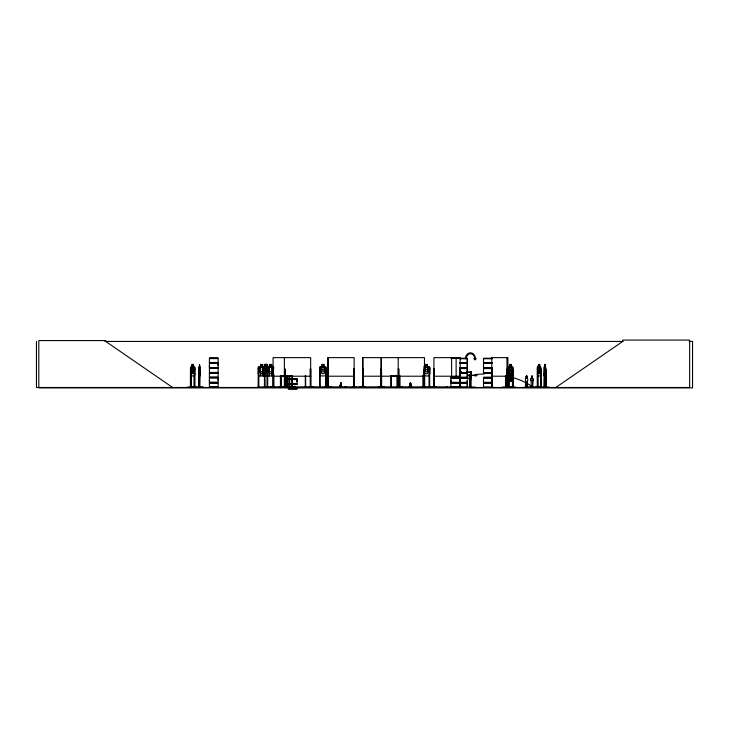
<?xml version="1.0" encoding="UTF-8"?>
<svg xmlns="http://www.w3.org/2000/svg" width="729" height="729" viewBox="0 0 729 729"><rect width="100%" height="100%" fill="white"/><g stroke="black" fill="none" stroke-linecap="round" stroke-linejoin="round"><path stroke-width="1.09" d="M209.423 382.206L209.423 380.073M209.423 367.598L209.423 365.466M218.099 380.073L218.099 377.941L209.414 377.941L209.414 382.206L218.108 382.206L218.108 377.941M218.099 365.466L218.099 363.324L209.414 363.334L209.414 367.598L218.108 367.598L218.108 363.334M297.04 381.622L297.04 379.49L288.356 379.49M467.262 382.333L467.262 380.201L467.271 382.333L450.914 382.333L450.923 380.201M459.762 363.452L467.271 363.452L467.262 367.717L459.762 367.717M492.193 382.333L483.5 382.333L483.509 380.201M492.193 367.717L483.5 367.717L483.509 365.584M324.669 387.145L331.631 387.117M340.735 387.436L340.917 383.035L340.616 386.334M410.208 387.436L410.391 383.035M199.728 375.927L199.719 366.714M199.892 373.649L199.801 375.927L199.072 375.927L199.063 373.658M531.286 386.789L532.553 386.789L532.744 380.82A1.549 1.212 -90 0 0 532.498 378.387L532.416 376.328M532.553 386.789L532.808 380.82A1.549 1.212 -90 0 0 532.553 378.387L532.553 378.387M475.281 375.098L470.424 375.426M199.746 371.817L199.609 373.649L199.208 371.817M545.492 375.927L545.729 373.649L545.565 375.927L544.244 375.927M540.845 387.4L540.435 366.787M526.63 375.936L527.213 376.328L527.231 378.387A1.549 1.212 -90 0 1 527.486 380.82L527.231 386.789L526.019 386.789L525.764 380.82A1.549 1.212 -90 0 1 526.019 378.387L526.037 376.51L526.684 375.936M526.019 378.387L526.156 376.328M526.648 386.17L525.837 385.778L525.837 387.126M526.074 386.224L526.657 386.042M531.341 386.789L531.095 380.82A1.549 1.212 -90 0 1 531.341 378.387L531.796 375.964M531.295 386.206L531.96 386.042L531.104 385.778L531.168 387.126M531.268 386.097L531.851 385.951L531.733 387.126L531.66 385.778M531.25 386.015L531.505 385.942M198.981 387.491L198.99 367.525L199.154 366.714L199.801 366.714L199.892 367.553L199.546 364.427L199.272 366.787M470.378 378.615L471.162 378.615L466.669 378.688M502.19 387.482L515.895 387.482M502.281 387.145L515.667 387.145M508.979 387.4L508.942 377.658M270.65 387.436L275.598 387.436M270.659 387.145L275.617 387.491M340.161 387.436L340.826 383.035L341.901 387.436M409.625 387.436L410.299 383.035L409.261 387.436M506.081 376.073L506.044 381.021L506.755 381.021L506.755 378.734M493.533 387.436L483.418 387.418L492.203 387.318M340.206 386.334L340.798 383.035L339.732 387.436L340.771 383.035M409.47 387.436L410.272 383.035M537.638 375.927L540.526 375.927L540.936 373.658L540.936 367.516L540.444 366.714L537.647 366.714M540.462 375.927L540.9 373.649M199.345 366.787L199.609 371.817M377.877 387.482L384.693 387.482M544.326 366.714L544.317 375.927L544.153 373.658M194.361 375.927L194.898 367.516L194.351 366.714M194.898 373.658L194.424 375.927L191.089 375.927L190.716 373.658M359.634 387.482L365.794 387.445M359.807 387.145L365.849 387.491M525.955 386.088L526.502 385.86M508.359 371.799L508.869 369.594L512.387 369.594M512.851 373.649L512.341 375.854L512.961 373.658M409.206 387.436L410.227 383.035L411.639 387.436M525.955 385.987L526.639 386.133L526.165 386.224M187.499 387.482L203.154 387.108M187.699 387.145L203.163 387.145M470.998 371.799L470.97 378.743M436.188 387.145L431.331 387.491M436.179 387.436L431.076 387.445M264.326 375.927L265.146 373.649M268.691 375.854L269.475 373.585L268.327 371.817L268.327 367.553L269.475 366.787M273.184 375.927L273.749 374.405M325.571 375.854L326.328 373.649M326.41 373.658L325.626 375.927L320.259 375.927L319.548 373.658M544.627 366.787L544.308 387.491M475.682 375.727C474.442 377.385 474.889 372.883 475.727 375.071M266.978 387.117L266.586 387.482L266.668 386.917L461.193 386.917L461.193 387.491M511.43 364.427L509.844 364.427L509.89 366.787L509.124 367.553L509.89 377.895L511.321 377.895L510.546 375.809L509.243 377.904L510.209 375.28L509.197 372.565L510.519 374.788L511.849 372.565L510.847 375.289C512.706 384.62 511.065 368.209 512.086 367.553L511.321 366.787L511.375 364.427M509.781 378.734L509.781 381.021L511.366 381.021L512.086 373.631L511.321 371.799L511.321 367.553L509.826 367.525L510.664 369.639L511.968 367.544L510.993 370.168L512.004 372.883L510.692 370.66L509.361 372.883L510.364 370.159C508.487 360.846 510.163 377.303 509.124 377.895L509.89 378.661L509.835 381.021M507.056 377.895L506.682 381.021M537.373 373.649L537.738 375.854L537.72 366.714M537.373 367.562L537.738 366.787M190.716 367.525L190.725 387.491L190.661 367.525L191.162 366.714L194.406 366.714M190.761 367.562L191.18 366.787M512.359 378.734L512.897 377.923L512.369 369.512M471.134 378.67C471.089 378.725 471.59 368.974 470.415 372.574M526.138 387.126L526.138 386.479L525.208 386.479L525.673 387.491L525.08 387.491L549.338 387.482M526.529 387.473L527.158 387.482L527.031 386.479M527.021 387.29L526.557 387.491M530.366 387.482L530.466 386.479L531.405 386.479L531.405 387.126M532.288 386.479L532.07 387.482M532.945 386.479L532.917 387.482M538.275 387.29L538.777 387.473L538.275 387.126M540.098 387.126L539.733 387.381M539.961 387.473L525.199 387.372M259.014 366.787L258.33 367.562L258.33 373.649M263.324 375.854L262.613 373.585L262.613 367.452L263.342 366.632L264.9 366.632L264.973 364.427L267.188 364.354L267.115 366.714L268.254 367.471L268.254 371.744L267.115 373.567L267.816 375.927M262.695 367.48L263.379 366.714M267.115 367.525L267.835 366.714M319.63 367.562L320.313 366.787M192.155 366.787L191.463 367.553L191.463 371.817L192.155 373.649L193.458 373.649L194.16 371.817L194.16 367.553L193.458 366.787L193.404 364.5M476.484 374.451C475.108 376.857 478.352 375.763 476.484 374.451A68.954 41.216 -7.4 0 1 484.129 374.05M555.808 387.491L622.73 341.436L622.73 340.079L689.643 340.079L689.643 387.491L36.45 387.491L36.45 341.436M260.608 366.787L259.469 367.553L259.469 371.817L260.608 373.649L262.75 373.649L263.889 371.817L263.834 367.471L264.973 366.714L264.9 364.354L267.115 364.427M277.758 387.445L295.637 387.482M395.537 387.445L402.964 387.482M258.139 387.108L258.248 367.525L258.977 366.714L273.202 366.705L273.894 367.553M492.203 372.701L483.482 372.874M531.733 375.964L532.252 376.036M505.899 377.95L506.345 375.809L506.874 377.904L506.6 376.082M104.867 341.436L623.076 341.436M689.133 341.436L692.55 341.436L692.55 387.883L296.202 387.883M362.814 357.629L362.787 387.491L362.769 357.629L424.478 357.629L424.478 387.491M209.414 358.167L218.108 358.167M209.405 358.185L218.117 358.185M450.914 358.285L467.271 358.303M483.491 358.303L492.203 358.303M209.405 358.349L218.117 358.349M459.762 358.477L467.271 358.477L467.271 362.595L459.762 362.595M492.203 358.468L483.491 358.458L483.509 362.595L492.193 362.595M459.771 358.732L467.262 358.732L467.262 362.595M483.509 358.732L492.184 358.732M209.414 362.468L218.108 362.468L218.099 358.604L209.423 358.604L209.423 362.468M209.36 362.769L218.162 362.769M209.36 363.033L218.162 363.033M459.726 362.887L467.325 362.887M483.445 362.887L492.257 362.887M459.726 363.151L467.325 363.151M483.445 363.151L492.257 363.151M492.193 363.452L483.5 363.452L483.5 367.717M539.733 366.714L539.733 364.427L538.467 364.427L538.467 366.714M544.609 364.427L545.219 364.427L545.429 367.626L545.128 373.649L544.627 373.649L544.363 371.817M199.564 364.883L199.564 365.648M267.188 366.632L268.664 366.632L269.475 367.443M423.667 366.714L428.989 366.714L429.8 367.516L429.8 373.658L429.017 375.927L423.649 375.927M512.414 366.714L508.796 366.714L508.313 367.525L508.332 387.491M198.99 367.525L199.372 369.639L199.609 367.544L199.527 387.491M199.345 367.553L199.063 387.491M260.608 367.553L262.75 367.553M269.475 367.553L271.607 367.553M537.273 367.525L537.319 387.491L537.273 386.817L537.911 386.817L537.884 387.491L537.847 375.471M209.36 367.89L218.162 367.89M459.726 368.017L467.325 368.017M483.445 368.017L492.257 368.017M209.36 368.154L218.162 368.154M459.726 368.282L467.325 368.282M483.445 368.282L492.257 368.282M459.762 368.582L467.271 368.582L467.271 372.692L459.762 372.692M492.193 368.582L483.5 368.582L483.5 372.692M194.224 368.92L194.798 368.92M198.744 387.491L199.053 368.92M199.81 368.92L199.482 387.491M258.212 368.92L258.841 368.92L258.841 387.491M265.028 368.92L264.399 368.92L264.472 387.491M273.083 368.92L273.894 368.92M284.401 368.92L285.012 368.92L284.939 387.491M319.512 368.92L320.14 368.92L320.213 387.491M326.328 368.92L325.699 368.92L325.626 387.491M327.85 368.92L328.469 368.92L328.515 387.491M362.769 368.92L363.297 368.92L363.334 387.491M381.03 368.92L381.559 368.92L381.632 387.482M398.198 368.92L398.818 368.92L398.872 387.491M429.718 368.92L429.089 368.92L429.017 387.491M460.19 368.92L459.571 368.92L459.571 387.491M506.91 368.92L507.156 387.491M508.341 368.92L508.942 368.92M537.309 368.92L537.847 368.92M319.548 369.685L326.41 369.685M425.189 369.685L429.8 369.685M260.608 371.817L262.75 371.817M264.973 371.744L267.115 371.744M269.475 371.817L271.607 371.817M509.89 371.799L511.321 371.817M466.669 371.872L471.134 371.89M209.433 372.446L218.089 372.446M470.405 372.473L471.162 372.428L459.771 372.583M483.509 372.583L492.184 372.583M209.405 372.747L218.117 372.747M209.405 372.792L218.117 372.792M459.762 372.874L467.271 372.874L459.689 373.002L467.271 373.093L467.271 377.203L450.914 377.203M209.405 372.966L218.117 372.966M209.433 373.212L218.089 373.212M483.491 373.075L492.203 373.075M459.771 373.339L467.262 373.339L467.262 377.203M483.509 373.339L492.184 373.339M269.475 373.649L271.607 373.649L272.746 371.817L272.746 367.553L271.607 366.787M425.299 373.649L427.431 373.649L428.579 371.817L428.579 367.553L427.431 366.787L427.431 364.5M508.313 373.658L508.842 375.927L512.432 375.927M509.89 373.631L511.321 373.649M470.032 374.916L470.032 375.69L469.923 374.916L470.688 374.916M470.342 375.49L475.281 375.49M268.637 375.781L263.379 375.781L262.695 373.567M469.777 375.69L470.843 375.69L470.761 387.491M273.22 375.927L258.959 375.927L258.248 373.658M281.139 375.927L284.984 375.927M289.686 375.927L292.174 375.927M391.482 375.927L396.849 375.927M468.82 375.827L470.843 375.882M505.68 375.927L507.184 375.927M273.083 376.21L310.672 376.21M327.85 376.21L354.13 376.21M362.769 376.21L424.478 376.21M433.919 376.21L460.19 376.21M491.783 376.21L507.867 376.21M209.414 377.084L218.108 377.084L218.099 373.221L209.423 373.221L209.423 377.084M483.5 377.203L492.193 377.203M209.36 377.376L218.162 377.376M450.85 377.504L467.325 377.504M483.445 377.504L492.257 377.504M209.36 377.64L218.162 377.64M450.85 377.768L467.325 377.768M483.445 377.768L492.257 377.768M492.193 378.059L483.5 378.059L483.5 382.333M505.698 378.734L505.498 377.895L506.117 378.734M470.378 378.132L471.116 377.987M527.231 378.387L527.058 376.164M531.341 378.387L531.286 378.387A1.549 1.212 -90 0 0 531.031 380.82M288.356 378.633L297.049 378.633M505.634 378.661L507.083 378.661M508.806 378.661L512.387 378.661M506.682 378.734L507.193 378.734M509.835 378.734L508.787 378.734L508.25 377.932L508.833 369.512L512.432 369.512L512.897 371.79M511.311 378.734L512.414 378.734M288.292 378.925L297.104 378.925M288.292 379.189L297.104 379.189M506.628 379.8L506.628 380.565M506.063 380.948L506.737 380.948M509.826 380.948L511.321 380.948M525.764 380.82L526.083 386.789M209.36 382.506L218.162 382.506M209.36 382.771L218.162 382.771M450.85 382.625L467.325 382.625M483.445 382.625L492.257 382.625M450.85 382.889L467.325 382.889M483.445 382.889L492.257 382.889M467.271 383.19L450.914 383.19L450.914 387.309L467.271 387.318L467.271 383.19L467.262 387.19M492.193 383.19L483.5 383.19L483.5 387.309M288.356 383.755L297.049 383.755L297.049 379.49M288.292 384.055L297.104 384.055M288.292 384.32L297.104 384.32M288.356 384.611L297.049 384.611M526.028 385.96L526.62 385.969M190.387 386.817L191.071 386.817M258.139 386.817L258.913 386.817L258.913 387.491M265.101 386.817L264.326 386.817L264.326 387.491M266.996 386.817L267.771 386.817L267.771 387.491M273.038 386.817L273.967 386.817L273.986 387.491M280.373 386.817L281.112 386.817L281.102 387.491M284.337 386.817L285.486 386.817L285.486 387.491L285.431 375.471M285.959 386.817L286.442 386.817M289.695 386.817L289.076 386.817L289.103 387.491M291.873 386.817L292.484 386.817L292.457 387.491M310.909 386.817L310.171 386.817L310.18 387.491M320.213 386.817L319.439 386.817L319.457 387.491M325.626 386.817L326.401 386.817M328.533 386.817L327.795 386.817L327.822 387.491M354.358 386.817L353.629 386.817L353.638 387.491M362.714 386.817L363.352 386.817M381.613 386.817L380.966 386.817L380.994 387.491L381.03 357.629M391.437 386.817L390.662 386.817L390.662 387.491M396.858 386.817L397.633 386.817M398.881 386.817L398.134 386.817L398.152 387.491M399.237 386.817L399.875 386.817M422.82 386.817L423.604 386.817M424.706 386.817L423.968 386.817L423.977 387.491M429.017 386.817L429.791 386.817L429.773 387.491M434.429 386.817L433.682 386.817L433.691 387.491M459.507 386.817L460.254 386.817M491.738 386.817L492.203 387.491M507.557 386.817L508.022 386.817M508.295 386.817L508.988 386.817M512.441 386.817L513.134 386.817L513.134 387.491L513.088 368.92L512.487 368.92L512.441 387.491M540.508 386.817L541.164 386.817M545.529 386.817L546.021 386.817M190.87 387.008L194.37 387.008M198.826 387.008L199.728 387.008M258.913 387.008L264.326 387.008M505.744 387.008L507.256 387.008M508.815 387.008L512.615 387.008M530.193 386.999L531.122 386.999M535.46 386.999L536.48 386.999M537.683 387.008L540.736 387.008M544.308 387.008L545.802 387.008M209.405 387.181L218.117 387.181L218.099 383.071L209.414 383.071L209.414 387.181L218.117 387.19M295.482 387.145L278.004 387.491M308.331 387.491L313.297 387.108M351.788 387.491L356.745 387.491M384.52 387.145L376.793 387.491M402.8 387.145L395.783 387.491M422.137 386.917L422.137 387.491L427.057 387.491M450.932 387.181L475.126 387.145M483.518 387.181L493.56 387.491M549.265 387.145L529.4 387.29M209.405 387.363L218.117 387.363M308.403 387.445L313.534 387.445M351.852 387.445L356.991 387.445M408.814 387.436L412.022 387.491M422.237 387.445L427.312 387.445M450.905 387.482L475.299 387.482M289.367 387.883L38.801 387.883L38.801 340.561L105.723 340.561L105.723 341.436L172.636 387.491M288.365 388.621L297.04 388.621M288.347 388.739L297.049 388.73M288.347 388.912L297.049 388.912M262.75 366.787L263.889 367.553M428.962 366.787L429.718 367.553L429.645 387.491M268.637 366.714L269.393 367.471M264.299 366.714L265.146 367.607M470.542 371.799L470.506 387.491M533.017 387.29L533.51 387.473L533.036 387.381M539.633 366.787L540.235 367.553L540.235 371.817L539.633 373.649L538.512 373.649L537.911 367.553L538.531 364.427M512.359 366.714L512.961 367.516L512.833 387.491M512.341 366.787L512.851 367.553M263.834 371.744L264.973 373.567L267.115 373.567L267.115 367.471L264.973 367.471L265.083 387.491M319.63 373.649L320.313 375.854M545.483 366.714L545.656 367.553M410.609 383.035L411.584 387.436M190.761 373.649L191.18 375.854M289.413 387.454L289.422 375.471M410.846 387.436L410.491 383.035L411.375 387.436M410.545 383.035L411.22 387.436M341.081 385.231L340.99 383.035L341.746 387.436M471.144 378.132L450.914 378.059L450.914 382.333M341.017 383.035L341.382 387.436M545.985 387.491L545.966 368.92L545.565 387.491M545.821 368.92L545.802 387.491M545.729 387.491L545.556 366.714L544.253 366.714L544.098 367.562L544.144 387.491M545.146 364.427L545.128 366.787M544.691 364.427L544.709 366.787M544.527 375.471L544.545 387.491L544.581 386.817L543.998 387.491M541.1 387.491L541.1 368.92L540.563 368.92L540.526 387.491M540.936 386.817L540.936 387.491M540.736 386.817L540.736 387.491M539.67 364.427L539.697 366.787M537.647 368.92L537.683 387.491M537.519 368.92L537.519 387.491M533.081 387.29L533.081 386.479L532.152 386.479L532.152 387.126M531.259 386.479L531.259 387.29M530.612 386.479L530.612 387.126M527.823 387.29L527.823 386.479L526.885 386.479L526.885 387.126M527.678 386.479L527.678 387.126L525.345 387.126L525.345 386.479M526.393 385.778L526.466 387.126M525.91 385.778L526.001 387.29M512.769 386.817L512.742 387.491M512.669 377.658L512.615 387.491M511.257 378.661L511.257 380.948M509.945 364.5L509.945 366.787M508.76 368.92L508.815 387.491M508.66 386.817L508.687 387.491M508.523 377.658L508.523 387.491M507.995 387.491L507.995 368.92L507.566 387.491M507.903 387.491L507.867 357.629L491.783 357.629L491.783 387.491M507.721 368.92L507.694 387.491M507.229 387.491L506.919 357.629M506.737 375.763L506.737 377.895L506.136 377.895L506.136 375.763M505.953 377.658L505.972 387.491L506.008 386.817L505.498 387.491L505.543 375.471M505.817 375.763L505.789 387.491M505.498 375.863L505.479 377.932M492.048 368.92L492.084 387.491M491.902 368.92L491.966 387.491M470.706 372.574L470.697 387.491M470.314 387.491L470.387 374.761L468.82 374.761L468.92 375.827M470.287 374.761L470.169 387.491M470.105 375.882L470.105 387.491M469.932 375.882L469.913 387.491M467.271 363.452L467.271 367.717M467.262 368.582L467.262 372.583M461.393 371.872L461.393 372.501M461.266 371.872L461.266 372.501M460.236 387.491L460.19 357.629L433.919 357.629L433.919 387.491M460.017 368.92L460.072 387.491M459.944 386.817L459.917 387.491M459.744 368.92L459.689 387.491M456.126 357.629L456.126 376.21M451.615 357.629L451.615 376.21M447.424 386.917L447.424 387.491M446.467 386.917L446.467 387.491M436.224 386.917L436.224 387.491M435.268 386.917L435.268 387.491M434.411 387.491L434.366 368.92L433.746 368.92L433.746 387.491M434.192 368.92L434.247 387.491M434.019 386.817L434.092 387.491M429.162 386.817L429.162 387.491M427.513 366.714L427.513 364.427L425.226 364.427L425.299 366.787L424.16 367.553L424.15 387.491M424.642 387.491L424.642 368.92L424.032 368.92L424.032 387.491M424.305 386.817L424.396 387.491M423.531 375.471L423.595 387.491M423.449 386.817L423.458 387.491M423.093 386.917L423.093 387.491M422.975 386.817L422.966 387.491M422.893 375.471L422.847 387.491M400.075 386.917L400.075 387.491M399.847 386.817L399.847 387.491L399.82 375.626M399.601 375.626L399.601 387.491M399.501 375.626L399.465 387.491M399.292 375.626L399.255 387.491M398.654 368.92L398.717 387.491M398.471 386.817L398.572 387.491M398.371 368.92L398.316 387.491M398.198 357.629L398.225 387.491M397.56 375.471L397.633 387.491M397.487 386.817L397.487 387.491M397.004 386.817L397.004 387.491L396.931 375.471M391.364 375.471L391.437 387.491M391.291 386.817L391.291 387.491M390.735 375.471L390.808 387.491M381.395 357.629L381.349 387.491M381.24 368.92L381.203 387.491M380 386.917L380 387.491M379.044 386.917L379.135 387.491M363.88 386.917L363.88 387.491M363.088 368.92L363.17 387.491M362.978 368.92L363.051 387.491M354.312 387.491L354.303 368.92L353.683 368.92L353.802 387.491M354.13 387.491L354.13 357.629L327.85 357.629L327.995 387.491L328.032 357.629M354.021 386.817L354.048 387.491M353.857 368.92L353.957 387.491M352.964 386.917L352.964 387.491M346.466 386.917L346.466 387.491M345.3 386.917L345.3 387.491M345.127 386.917L345.127 387.491M342.439 387.491L339.349 387.491M331.631 387.108L324.669 387.108M328.314 386.817L328.342 387.491M328.269 368.92L328.269 387.491M326.865 386.917L326.865 387.491M326.428 387.491L326.41 367.516L325.599 366.714L320.277 366.714L319.548 367.525L319.584 387.491M326.255 386.817L326.255 387.491M325.772 386.817L325.772 387.491M320.067 386.817L320.067 387.491M311.766 386.917L311.766 387.491M310.727 386.817L310.809 387.491L310.846 368.92L310.235 368.92L310.354 387.491M310.6 387.491L310.672 357.629L273.083 357.629L273.065 387.491M310.399 368.92L310.508 387.491M305.67 386.817L305.679 387.491M305.633 375.626L305.661 387.491M305.323 375.626L305.287 387.491M292.429 375.471L292.11 387.491M291.928 375.471L291.892 387.491M291.181 386.917L291.181 387.491M291.053 386.917L291.053 387.491M289.632 375.471L289.668 387.491M289.349 375.471L289.349 387.491M289.14 375.471L289.24 387.491M287.445 386.817L287.445 387.491M287.372 375.626L287.408 387.491M287.126 375.626L287.026 387.491M286.397 375.626L286.397 387.491M286.251 386.817L286.251 387.491M286.224 375.626L286.105 387.491M286.005 375.626L285.978 387.491M285.258 375.471L285.258 387.491M285.066 386.817L285.066 387.491M284.839 368.92L284.766 387.491M284.574 368.92L284.647 387.491M284.419 386.817L284.52 387.491M284.401 357.629L284.346 387.491M281.057 375.471L280.929 387.491M280.884 375.471L280.783 387.491M280.683 386.817L280.711 387.491L280.61 375.471M280.437 375.471L280.437 387.491M273.894 375.471L273.822 387.491M273.475 368.92L273.503 387.491M273.339 386.817L273.329 387.491M273.266 368.92L273.193 387.491M271.717 366.805L271.68 364.427L269.393 364.427L269.475 375.927M271.607 364.5L271.644 375.927M268.017 386.917L268.017 387.491M267.698 387.491L267.698 368.92L267.069 368.92L267.014 387.491M267.142 386.817L267.142 387.491M265.146 367.507L265.146 373.749M264.955 386.817L264.955 387.491M262.786 375.927L262.823 364.427L260.535 364.427L260.535 366.714M260.608 364.5L260.608 375.927M199.837 386.817L199.874 387.491M199.746 367.553L199.728 387.491M198.817 368.92L198.826 387.491M194.798 367.553L194.78 387.491L194.843 386.817L194.169 386.817L194.178 387.491L194.224 375.471M194.607 368.92L194.643 387.491M194.415 368.92L194.37 387.491M193.458 366.787L193.504 364.427L192.055 364.427L192.055 366.714M192.11 364.427L192.101 366.787M191.062 387.491L191.016 368.92L190.442 368.92L190.397 387.491M190.87 386.817L190.87 387.491M512.879 377.595A68.954 41.216 -7.4 0 1 525.682 382.689M526.639 383.199A68.954 41.216 -7.4 0 1 531.915 386.552M465.448 358.632A5.85 4.985 -90 0 1 470.442 352.772A5.85 4.985 -90 0 1 475.426 358.632L476.247 358.632L475.053 359.98L473.85 358.632L474.679 358.632A4.884 4.164 -90 0 0 471.062 353.784A4.884 4.164 -90 0 0 466.496 357.365M545.438 372.792L544.982 370.66C544.344 378.524 544.335 362.031 544.973 369.639L545.392 367.507L545.438 372.792M540.207 372.792L539.159 370.66L538.12 372.883L538.904 370.159L538.221 367.507L539.141 369.639L540.162 367.544L539.405 370.168L540.207 372.792M193.95 372.792L192.729 370.66L191.527 372.883L192.438 370.159L191.636 367.507L192.711 369.639L193.896 367.544L193.012 370.168L193.95 372.792M268.044 372.719L267.27 372.729L266.058 370.578C265.192 374.041 262.367 373.348 265.566 370.077C262.54 367.462 265.238 366.086 266.012 369.567C266.878 366.277 269.612 366.969 266.513 370.095L268.044 372.719M325.189 371.817L324.05 373.649L321.917 373.649L320.769 371.817L320.769 367.553L321.917 366.787L321.835 364.427L324.123 364.427L324.05 366.787L325.189 367.553L325.189 371.817M266.732 364.81L265.356 364.81L265.356 365.566L266.732 365.566L266.732 364.81M193.231 364.883L192.392 364.883L192.392 365.648L193.231 365.648L193.231 364.883M262.367 364.883L260.991 364.883L260.991 365.648L262.367 365.648L262.367 364.883M271.224 364.883L269.858 364.883L269.858 365.648L271.224 365.648L271.224 364.883M323.667 364.883L322.291 364.883L322.291 365.648L323.667 365.648L323.667 364.883M427.057 364.883L425.681 364.883L425.681 365.648L427.057 365.648L427.057 364.883M511.065 364.883L510.145 364.883L510.145 365.648L511.065 365.648L511.065 364.883M539.433 364.883L538.713 364.883L538.713 365.648L539.433 365.648L539.433 364.883M193.458 367.553L192.155 367.553L192.155 371.817L193.458 371.817L193.458 367.553M324.05 367.553L321.917 367.553L321.917 371.817L324.05 371.817L324.05 367.553M427.431 367.553L425.299 367.553L425.299 371.817L427.431 371.817L427.431 367.553M539.633 367.553L538.512 367.553L538.512 371.817L539.633 371.817L539.633 367.553M545.128 367.553L544.627 367.553L544.627 371.817L545.128 371.817L545.128 367.553M218.108 368.455L209.414 368.455L209.414 372.574L218.117 372.583L218.108 368.455M492.203 372.874L483.491 372.874L492.203 372.92M511.065 379.8L510.145 379.8L510.145 380.565L511.065 380.565L511.065 379.8"/></g></svg>
